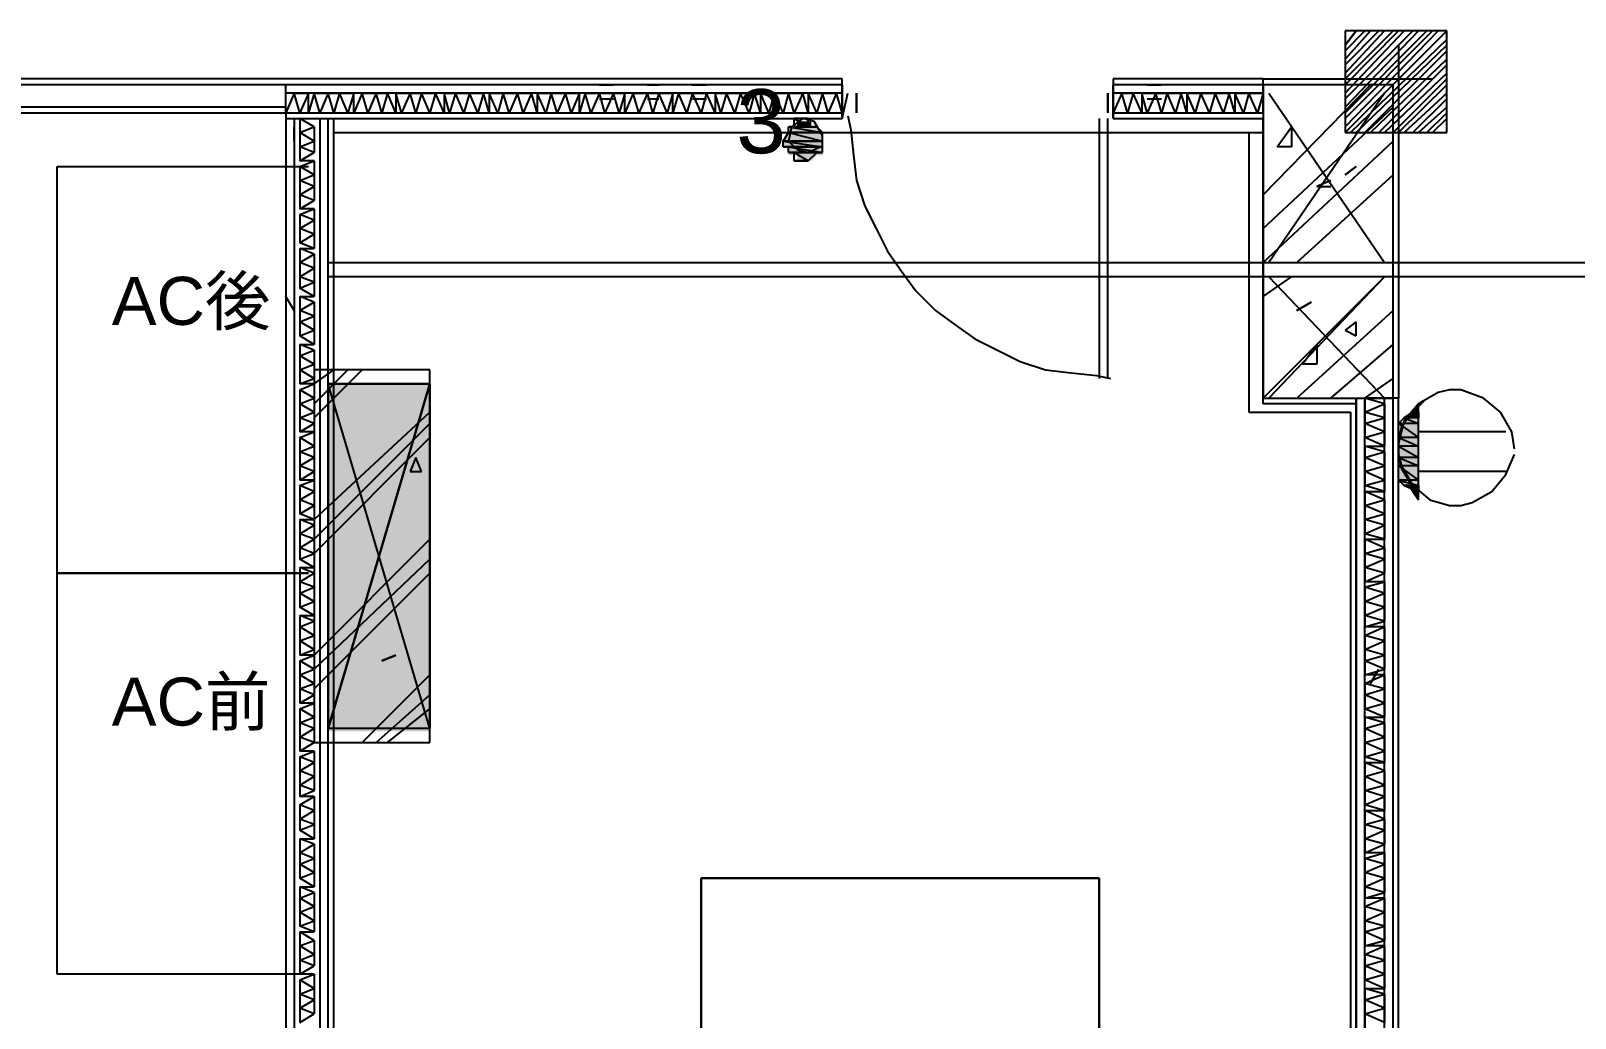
# Model space of a CAD drawing. Header units: millimetres. Extents: x 5 to 415, y 48 to 251.
# Drawn here: x 254.59 to 264.24, y 97.6 to 103.77 of the extents above; entities that cross this region are included whole.
import ezdxf

# ---------------------------------------------------------------- set-up
doc = ezdxf.new("R2010")
doc.units = ezdxf.units.MM
for name, color, linetype in [('H', 7, 'Continuous'), ('P', 7, 'Continuous'), ('T', 7, 'Continuous')]:
    doc.layers.add(name, color=color, linetype=linetype)

msp = doc.modelspace()

# ---------------------------------------------------------------- hatches: boundary and pattern name
at = {"layer": 'H', "linetype": 'Continuous'}
for points in [[(259.38, 103.17), (259.38, 103.205), (259.468, 103.205), (259.468, 103.17), (259.38, 103.17)], [(259.292, 103.082), (259.327, 103.135), (259.539, 103.135), (259.539, 103.082), (259.292, 103.082)], [(259.327, 103.135), (259.327, 103.17), (259.503, 103.17), (259.539, 103.135), (259.327, 103.135)], [(259.292, 103.046), (259.292, 103.082), (259.539, 103.082), (259.539, 103.046), (259.292, 103.046)], [(259.327, 102.993), (259.327, 103.046), (259.539, 103.046), (259.539, 102.993), (259.327, 102.993)], [(259.38, 102.958), (259.38, 102.993), (259.503, 102.993), (259.468, 102.958), (259.38, 102.958)], [(256.452, 99.395), (256.452, 101.565), (257.087, 101.565), (257.087, 99.395), (256.452, 99.395)], [(263.19, 101.353), (263.225, 101.388), (263.26, 101.388), (263.26, 101.353), (263.19, 101.353)], [(263.225, 101.388), (263.26, 101.424), (263.26, 101.388), (263.225, 101.388)], [(263.137, 101.3), (263.19, 101.353), (263.26, 101.353), (263.26, 101.3), (263.137, 101.3)], [(263.137, 101.212), (263.137, 101.3), (263.26, 101.3), (263.26, 101.212), (263.137, 101.212)], [(263.137, 101.177), (263.137, 101.212), (263.26, 101.212), (263.26, 101.177), (263.137, 101.177)], [(263.137, 101.088), (263.137, 101.177), (263.26, 101.177), (263.26, 101.088), (263.137, 101.088)], [(263.137, 101.053), (263.137, 101.088), (263.26, 101.088), (263.26, 101.053), (263.137, 101.053)], [(263.137, 100.965), (263.137, 101.053), (263.26, 101.053), (263.26, 100.965), (263.137, 100.965)], [(263.19, 100.93), (263.137, 100.965), (263.26, 100.965), (263.26, 100.93), (263.19, 100.93)], [(263.26, 100.842), (263.19, 100.93), (263.26, 100.877), (263.26, 100.842)], [(263.26, 100.877), (263.19, 100.93), (263.26, 100.93), (263.26, 100.877)]]:
    msp.add_hatch(color=256, dxfattribs=at).paths.add_polyline_path(points)

# ---------------------------------------------------------------- linework, layer by layer
at = {"layer": 'P'}
for points in [[(262.802, 103.681), (262.872, 103.77)], [(262.872, 103.77), (262.802, 103.681)], [(262.802, 103.681), (262.872, 103.77)], [(262.802, 103.646), (262.925, 103.77)], [(262.925, 103.77), (262.802, 103.646)], [(262.802, 103.646), (262.925, 103.77)], [(262.802, 103.593), (262.961, 103.77)], [(262.961, 103.77), (262.802, 103.593)], [(262.802, 103.593), (262.961, 103.77)], [(262.802, 103.558), (263.013, 103.77)], [(263.013, 103.77), (262.802, 103.558)], [(262.802, 103.558), (263.013, 103.77)], [(262.802, 103.505), (263.049, 103.77)], [(263.049, 103.77), (262.802, 103.505)], [(262.802, 103.505), (263.049, 103.77)], [(262.802, 103.47), (263.102, 103.77)], [(263.102, 103.77), (262.802, 103.47)], [(262.802, 103.47), (263.102, 103.77)], [(262.802, 103.434), (263.137, 103.77)], [(263.137, 103.77), (262.802, 103.434)], [(262.802, 103.434), (263.137, 103.77)], [(262.802, 103.382), (263.172, 103.77)], [(263.172, 103.77), (262.802, 103.382)], [(262.802, 103.382), (263.172, 103.77)], [(262.802, 103.346), (263.225, 103.77)], [(263.225, 103.77), (262.802, 103.346)], [(262.802, 103.346), (263.225, 103.77)], [(262.802, 103.293), (263.26, 103.77)], [(263.26, 103.77), (262.802, 103.293)], [(262.802, 103.293), (263.26, 103.77)], [(262.802, 103.258), (263.313, 103.77)], [(263.313, 103.77), (262.802, 103.258)], [(262.802, 103.258), (263.313, 103.77)], [(262.802, 103.223), (263.349, 103.77)], [(263.349, 103.77), (262.802, 103.223)], [(262.802, 103.223), (263.349, 103.77)], [(262.802, 103.17), (263.384, 103.77)], [(263.384, 103.77), (262.802, 103.17)], [(262.802, 103.17), (263.384, 103.77)], [(262.802, 103.135), (263.437, 103.77)], [(263.437, 103.77), (262.802, 103.135)], [(262.802, 103.135), (263.437, 103.77)], [(263.437, 103.77), (262.802, 103.77)], [(262.802, 103.77), (262.802, 103.135)], [(262.837, 103.135), (263.437, 103.717)], [(263.437, 103.717), (262.837, 103.135)], [(262.837, 103.135), (263.437, 103.717)], [(262.872, 103.135), (263.437, 103.681)], [(263.437, 103.681), (262.872, 103.135)], [(262.872, 103.135), (263.437, 103.681)], [(263.137, 103.681), (263.137, 103.223)], [(263.437, 103.135), (263.437, 103.77)], [(262.925, 103.135), (263.437, 103.646)], [(263.437, 103.646), (262.925, 103.135)], [(262.925, 103.135), (263.437, 103.646)], [(262.961, 103.135), (263.437, 103.593)], [(263.437, 103.593), (262.961, 103.135)], [(262.961, 103.135), (263.437, 103.593)], [(263.013, 103.135), (263.437, 103.558)], [(263.437, 103.558), (263.013, 103.135)], [(263.013, 103.135), (263.437, 103.558)], [(263.049, 103.135), (263.437, 103.505)], [(263.437, 103.505), (263.049, 103.135)], [(263.049, 103.135), (263.437, 103.505)], [(259.662, 103.47), (251.037, 103.47)], [(256.187, 103.434), (251.037, 103.434)], [(256.187, 103.258), (256.187, 103.434)], [(259.662, 103.434), (256.187, 103.434)], [(258.145, 103.434), (258.233, 103.434)], [(258.445, 103.434), (258.516, 103.434)], [(258.727, 103.434), (258.815, 103.434)], [(259.662, 103.223), (259.662, 103.47)], [(259.662, 103.434), (259.662, 103.223)], [(259.662, 103.223), (259.662, 103.434)], [(259.662, 103.434), (259.662, 103.223)], [(259.662, 103.223), (259.662, 103.434)], [(259.662, 103.434), (259.662, 103.223)], [(259.662, 103.434), (259.662, 103.223)], [(259.662, 103.434), (259.662, 103.223)], [(262.29, 103.47), (261.355, 103.47)], [(261.355, 103.47), (261.355, 103.223)], [(262.29, 103.434), (261.355, 103.434)], [(261.355, 103.223), (261.355, 103.434)], [(261.355, 103.434), (261.355, 103.223)], [(261.355, 103.434), (261.355, 103.223)], [(261.355, 103.223), (261.355, 103.434)], [(261.355, 103.434), (261.355, 103.223)], [(261.355, 103.223), (261.355, 103.434)], [(261.355, 103.223), (261.355, 103.434)], [(261.567, 103.434), (261.655, 103.434)], [(262.29, 103.47), (263.137, 103.47)], [(262.29, 103.382), (262.29, 103.47)], [(262.29, 102.747), (262.961, 103.434)], [(263.102, 103.434), (262.29, 103.434)], [(262.29, 103.434), (262.29, 102.323)], [(262.872, 103.47), (263.349, 103.47)], [(263.102, 103.135), (263.437, 103.47)], [(263.437, 103.47), (263.102, 103.135)], [(263.102, 103.135), (263.437, 103.47)], [(263.102, 102.323), (263.102, 103.434)], [(263.137, 103.47), (263.137, 101.477)], [(263.137, 103.135), (263.437, 103.434)], [(263.437, 103.434), (263.137, 103.135)], [(263.137, 103.135), (263.437, 103.434)], [(256.187, 103.293), (251.672, 103.293)], [(259.662, 103.382), (256.187, 103.382)], [(256.24, 103.382), (256.187, 103.258)], [(256.24, 103.382), (256.328, 103.382)], [(256.275, 103.258), (256.24, 103.382)], [(256.328, 103.382), (256.275, 103.258)], [(256.364, 103.382), (256.328, 103.258)], [(256.328, 103.258), (256.328, 103.382)], [(256.364, 103.382), (256.452, 103.382)], [(256.399, 103.258), (256.364, 103.382)], [(256.452, 103.382), (256.399, 103.258)], [(256.452, 103.382), (256.522, 103.382)], [(256.487, 103.258), (256.452, 103.382)], [(256.522, 103.382), (256.487, 103.258)], [(256.522, 103.382), (256.611, 103.382)], [(256.575, 103.258), (256.522, 103.382)], [(256.611, 103.382), (256.575, 103.258)], [(256.663, 103.382), (256.611, 103.258)], [(256.611, 103.258), (256.611, 103.382)], [(256.663, 103.382), (256.752, 103.382)], [(256.699, 103.258), (256.663, 103.382)], [(256.752, 103.382), (256.699, 103.258)], [(256.752, 103.382), (256.822, 103.382)], [(256.787, 103.258), (256.752, 103.382)], [(256.822, 103.382), (256.787, 103.258)], [(256.875, 103.258), (256.822, 103.382)], [(256.875, 103.382), (256.963, 103.382)], [(256.91, 103.258), (256.875, 103.382)], [(256.875, 103.382), (256.875, 103.258)], [(256.963, 103.382), (256.91, 103.258)], [(256.963, 103.382), (257.034, 103.382)], [(256.999, 103.258), (256.963, 103.382)], [(257.034, 103.382), (256.999, 103.258)], [(257.034, 103.382), (257.122, 103.382)], [(257.087, 103.258), (257.034, 103.382)], [(257.122, 103.382), (257.087, 103.258)], [(257.175, 103.258), (257.122, 103.382)], [(257.175, 103.382), (257.246, 103.382)], [(257.21, 103.258), (257.175, 103.382)], [(257.175, 103.382), (257.175, 103.258)], [(257.246, 103.382), (257.21, 103.258)], [(257.246, 103.382), (257.334, 103.382)], [(257.298, 103.258), (257.246, 103.382)], [(257.334, 103.382), (257.298, 103.258)], [(257.334, 103.382), (257.422, 103.382)], [(257.387, 103.258), (257.334, 103.382)], [(257.422, 103.382), (257.387, 103.258)], [(257.457, 103.258), (257.422, 103.382)], [(257.457, 103.382), (257.545, 103.382)], [(257.51, 103.258), (257.457, 103.382)], [(257.457, 103.382), (257.457, 103.258)], [(257.545, 103.382), (257.51, 103.258)], [(257.545, 103.382), (257.634, 103.382)], [(257.581, 103.258), (257.545, 103.382)], [(257.634, 103.382), (257.581, 103.258)], [(257.634, 103.382), (257.722, 103.382)], [(257.669, 103.258), (257.634, 103.382)], [(257.722, 103.382), (257.669, 103.258)], [(257.757, 103.258), (257.722, 103.382)], [(257.757, 103.382), (257.845, 103.382)], [(257.81, 103.258), (257.757, 103.382)], [(257.757, 103.382), (257.757, 103.258)], [(257.845, 103.382), (257.81, 103.258)], [(257.845, 103.382), (257.933, 103.382)], [(257.881, 103.258), (257.845, 103.382)], [(257.933, 103.382), (257.881, 103.258)], [(257.933, 103.382), (258.022, 103.382)], [(257.969, 103.258), (257.933, 103.382)], [(258.022, 103.382), (257.969, 103.258)], [(258.057, 103.382), (258.022, 103.258)], [(258.022, 103.258), (258.022, 103.382)], [(258.057, 103.382), (258.145, 103.382)], [(258.092, 103.258), (258.057, 103.382)], [(258.145, 103.382), (258.092, 103.258)], [(258.145, 103.382), (258.233, 103.382)], [(258.18, 103.258), (258.145, 103.382)], [(258.145, 103.346), (258.233, 103.346)], [(258.233, 103.382), (258.18, 103.258)], [(258.233, 103.382), (258.304, 103.382)], [(258.269, 103.258), (258.233, 103.382)], [(258.304, 103.382), (258.269, 103.258)], [(258.357, 103.382), (258.304, 103.258)], [(258.304, 103.258), (258.304, 103.382)], [(258.357, 103.382), (258.445, 103.382)], [(258.392, 103.258), (258.357, 103.382)], [(258.445, 103.382), (258.392, 103.258)], [(258.445, 103.382), (258.516, 103.382)], [(258.48, 103.258), (258.445, 103.382)], [(258.445, 103.346), (258.516, 103.346)], [(258.516, 103.382), (258.48, 103.258)], [(258.516, 103.382), (258.604, 103.382)], [(258.568, 103.258), (258.516, 103.382)], [(258.604, 103.382), (258.568, 103.258)], [(258.639, 103.382), (258.604, 103.258)], [(258.604, 103.258), (258.604, 103.382)], [(258.639, 103.382), (258.727, 103.382)], [(258.692, 103.258), (258.639, 103.382)], [(258.727, 103.382), (258.692, 103.258)], [(258.727, 103.382), (258.815, 103.382)], [(258.78, 103.258), (258.727, 103.382)], [(258.727, 103.346), (258.815, 103.346)], [(258.815, 103.382), (258.78, 103.258)], [(258.868, 103.258), (258.815, 103.382)], [(258.868, 103.382), (258.939, 103.382)], [(258.904, 103.258), (258.868, 103.382)], [(258.868, 103.382), (258.868, 103.258)], [(258.939, 103.382), (258.904, 103.258)], [(258.939, 103.382), (259.027, 103.382)], [(258.992, 103.258), (258.939, 103.382)], [(259.027, 103.382), (258.992, 103.258)], [(259.027, 103.382), (259.115, 103.382)], [(259.08, 103.258), (259.027, 103.382)], [(259.115, 103.382), (259.08, 103.258)], [(259.151, 103.258), (259.115, 103.382)], [(259.151, 103.382), (259.239, 103.382)], [(259.203, 103.258), (259.151, 103.382)], [(259.151, 103.382), (259.151, 103.258)], [(259.239, 103.382), (259.203, 103.258)], [(259.239, 103.382), (259.327, 103.382)], [(259.292, 103.258), (259.239, 103.382)], [(259.327, 103.382), (259.292, 103.258)], [(259.327, 103.382), (259.415, 103.382)], [(259.362, 103.258), (259.327, 103.382)], [(259.415, 103.382), (259.362, 103.258)], [(259.45, 103.258), (259.415, 103.382)], [(259.45, 103.382), (259.539, 103.382)], [(259.503, 103.258), (259.45, 103.382)], [(259.45, 103.382), (259.45, 103.258)], [(259.539, 103.382), (259.503, 103.258)], [(259.539, 103.382), (259.627, 103.382)], [(259.574, 103.258), (259.539, 103.382)], [(259.627, 103.382), (259.574, 103.258)], [(259.662, 103.258), (259.627, 103.382)], [(259.662, 103.382), (259.662, 103.223)], [(259.662, 103.223), (259.697, 103.382)], [(259.75, 103.258), (259.75, 103.382)], [(259.75, 103.382), (259.75, 103.258)], [(261.32, 103.258), (261.32, 103.382)], [(261.32, 103.382), (261.32, 103.258)], [(262.29, 103.382), (261.355, 103.382)], [(261.355, 103.382), (261.355, 103.223)], [(261.355, 103.223), (261.355, 103.382)], [(261.408, 103.382), (261.355, 103.258)], [(261.408, 103.382), (261.479, 103.382)], [(261.444, 103.258), (261.408, 103.382)], [(261.479, 103.382), (261.444, 103.258)], [(261.532, 103.258), (261.479, 103.382)], [(261.532, 103.382), (261.62, 103.382)], [(261.567, 103.258), (261.532, 103.382)], [(261.532, 103.382), (261.532, 103.258)], [(261.62, 103.382), (261.567, 103.258)], [(261.567, 103.346), (261.655, 103.346)], [(261.62, 103.382), (261.691, 103.382)], [(261.655, 103.258), (261.62, 103.382)], [(261.691, 103.382), (261.655, 103.258)], [(261.691, 103.382), (261.779, 103.382)], [(261.743, 103.258), (261.691, 103.382)], [(261.779, 103.382), (261.743, 103.258)], [(261.814, 103.258), (261.779, 103.382)], [(261.814, 103.382), (261.902, 103.382)], [(261.867, 103.258), (261.814, 103.382)], [(261.814, 103.382), (261.814, 103.258)], [(261.902, 103.382), (261.867, 103.258)], [(261.902, 103.382), (261.99, 103.382)], [(261.955, 103.258), (261.902, 103.382)], [(261.99, 103.382), (261.955, 103.258)], [(261.99, 103.382), (262.079, 103.382)], [(262.043, 103.258), (261.99, 103.382)], [(262.079, 103.382), (262.043, 103.258)], [(262.114, 103.258), (262.079, 103.382)], [(262.114, 103.382), (262.202, 103.382)], [(262.167, 103.258), (262.114, 103.382)], [(262.114, 103.382), (262.114, 103.258)], [(262.202, 103.382), (262.167, 103.258)], [(262.202, 103.382), (262.29, 103.382)], [(262.255, 103.258), (262.202, 103.382)], [(262.29, 103.382), (262.255, 103.258)], [(262.29, 103.258), (262.29, 103.382)], [(262.29, 102.535), (263.102, 103.293)], [(262.326, 103.382), (263.049, 102.323)], [(263.049, 103.382), (262.326, 102.323)], [(263.172, 103.135), (263.437, 103.382)], [(263.437, 103.382), (263.172, 103.135)], [(263.172, 103.135), (263.437, 103.382)], [(263.225, 103.135), (263.437, 103.346)], [(263.437, 103.346), (263.225, 103.135)], [(263.225, 103.135), (263.437, 103.346)], [(263.26, 103.135), (263.437, 103.293)], [(263.437, 103.293), (263.26, 103.135)], [(263.26, 103.135), (263.437, 103.293)], [(251.672, 103.258), (256.187, 103.258)], [(256.187, 103.258), (256.187, 87.171)], [(256.187, 103.258), (259.662, 103.258)], [(256.187, 103.258), (256.275, 103.258)], [(256.187, 103.223), (259.662, 103.223)], [(256.187, 103.223), (259.662, 103.223)], [(256.24, 103.223), (256.24, 87.136)], [(256.24, 103.223), (256.24, 87.136)], [(256.275, 103.223), (256.275, 103.135)], [(256.364, 103.17), (256.275, 103.223)], [(256.328, 103.258), (256.399, 103.258)], [(256.399, 103.258), (256.487, 103.258)], [(256.399, 103.223), (256.399, 86.924)], [(256.399, 103.223), (256.399, 86.924)], [(256.452, 86.924), (256.452, 103.223)], [(256.487, 103.258), (256.575, 103.258)], [(256.487, 86.836), (256.487, 103.223)], [(256.611, 103.258), (256.699, 103.258)], [(256.699, 103.258), (256.787, 103.258)], [(256.787, 103.258), (256.875, 103.258)], [(256.91, 103.258), (256.999, 103.258)], [(256.999, 103.258), (257.087, 103.258)], [(257.087, 103.258), (257.175, 103.258)], [(257.21, 103.258), (257.298, 103.258)], [(257.298, 103.258), (257.387, 103.258)], [(257.387, 103.258), (257.457, 103.258)], [(257.51, 103.258), (257.581, 103.258)], [(257.581, 103.258), (257.669, 103.258)], [(257.669, 103.258), (257.757, 103.258)], [(257.81, 103.258), (257.881, 103.258)], [(257.881, 103.258), (257.969, 103.258)], [(258.022, 103.258), (258.092, 103.258)], [(258.092, 103.258), (258.18, 103.258)], [(258.145, 103.258), (258.233, 103.258)], [(258.18, 103.258), (258.269, 103.258)], [(258.304, 103.258), (258.392, 103.258)], [(258.392, 103.258), (258.48, 103.258)], [(258.445, 103.258), (258.516, 103.258)], [(258.48, 103.258), (258.568, 103.258)], [(258.604, 103.258), (258.692, 103.258)], [(258.692, 103.258), (258.78, 103.258)], [(258.727, 103.258), (258.815, 103.258)], [(258.78, 103.258), (258.868, 103.258)], [(258.904, 103.258), (258.992, 103.258)], [(258.992, 103.258), (259.08, 103.258)], [(259.08, 103.258), (259.151, 103.258)], [(259.203, 103.258), (259.292, 103.258)], [(259.292, 103.258), (259.362, 103.258)], [(259.415, 103.223), (259.345, 103.17)], [(259.362, 103.258), (259.45, 103.258)], [(259.415, 103.223), (259.362, 103.223)], [(259.362, 103.223), (259.415, 103.223)], [(259.45, 103.223), (259.362, 103.223)], [(259.362, 103.223), (259.45, 103.17)], [(259.362, 103.223), (259.45, 103.17)], [(259.362, 103.17), (259.362, 103.223)], [(259.486, 103.205), (259.415, 103.223)], [(259.45, 103.223), (259.45, 103.223)], [(259.45, 103.223), (259.45, 103.223)], [(259.45, 103.17), (259.45, 103.223)], [(259.539, 103.117), (259.486, 103.205)], [(259.503, 103.258), (259.574, 103.258)], [(259.574, 103.258), (259.662, 103.258)], [(259.697, 103.24), (259.715, 103.152)], [(261.267, 103.223), (261.267, 101.6)], [(261.32, 101.6), (261.32, 103.223)], [(261.355, 103.258), (262.29, 103.258)], [(261.355, 103.258), (261.444, 103.258)], [(261.355, 103.223), (262.29, 103.223)], [(261.355, 103.223), (262.29, 103.223)], [(261.444, 103.258), (261.532, 103.258)], [(261.567, 103.258), (261.655, 103.258)], [(261.567, 103.258), (261.655, 103.258)], [(261.655, 103.258), (261.743, 103.258)], [(261.743, 103.258), (261.814, 103.258)], [(261.867, 103.258), (261.955, 103.258)], [(261.955, 103.258), (262.043, 103.258)], [(262.043, 103.258), (262.114, 103.258)], [(262.167, 103.258), (262.255, 103.258)], [(262.29, 101.441), (262.29, 103.223)], [(263.313, 103.135), (263.437, 103.258)], [(263.437, 103.258), (263.313, 103.135)], [(263.313, 103.135), (263.437, 103.258)], [(263.349, 103.135), (263.437, 103.223)], [(263.437, 103.223), (263.349, 103.135)], [(263.349, 103.135), (263.437, 103.223)], [(256.24, 103.082), (256.24, 103.17)], [(256.275, 103.135), (256.364, 103.17)], [(256.275, 103.135), (256.275, 103.046)], [(256.364, 103.082), (256.275, 103.135)], [(256.364, 103.17), (256.364, 103.082)], [(256.487, 103.135), (262.29, 103.135)], [(259.292, 103.082), (259.327, 103.135)], [(259.345, 103.17), (259.327, 103.082)], [(259.503, 103.17), (259.327, 103.17)], [(259.327, 103.17), (259.362, 103.17)], [(259.503, 103.17), (259.327, 103.17)], [(259.327, 103.17), (259.539, 103.135)], [(259.327, 103.17), (259.539, 103.135)], [(259.327, 103.135), (259.327, 103.17)], [(259.539, 103.135), (259.327, 103.135)], [(259.539, 103.135), (259.327, 103.135)], [(259.327, 103.135), (259.539, 103.135)], [(259.327, 103.135), (259.539, 103.135)], [(259.539, 103.135), (259.327, 103.135)], [(259.539, 103.135), (259.327, 103.135)], [(259.327, 103.135), (259.539, 103.082)], [(259.327, 103.135), (259.539, 103.082)], [(259.45, 103.17), (259.362, 103.17)], [(259.503, 103.17), (259.362, 103.17)], [(259.362, 103.17), (259.503, 103.17)], [(259.503, 103.17), (259.362, 103.17)], [(259.362, 103.17), (259.45, 103.17)], [(259.503, 103.17), (259.362, 103.17)], [(259.362, 103.17), (259.503, 103.17)], [(259.362, 103.17), (259.503, 103.17)], [(259.45, 103.17), (259.503, 103.17)], [(259.503, 103.17), (259.503, 103.17)], [(259.539, 103.135), (259.503, 103.17)], [(259.539, 103.135), (259.539, 103.135)], [(259.539, 103.135), (259.539, 103.135)], [(259.539, 103.082), (259.539, 103.135)], [(259.715, 103.152), (259.733, 102.993)], [(262.202, 103.135), (262.202, 101.388)], [(262.378, 103.046), (262.467, 103.17)], [(262.467, 103.17), (262.467, 103.046)], [(262.802, 103.135), (263.437, 103.135)], [(256.275, 103.046), (256.364, 103.082)], [(256.275, 103.046), (256.275, 102.958)], [(256.364, 103.011), (256.275, 103.046)], [(256.275, 102.958), (256.364, 103.011)], [(256.364, 103.082), (256.364, 103.011)], [(259.539, 103.082), (259.292, 103.082)], [(259.539, 103.082), (259.292, 103.082)], [(259.292, 103.082), (259.539, 103.082)], [(259.292, 103.082), (259.539, 103.082)], [(259.539, 103.082), (259.292, 103.082)], [(259.539, 103.082), (259.292, 103.082)], [(259.292, 103.082), (259.539, 103.046)], [(259.292, 103.082), (259.539, 103.046)], [(259.292, 103.046), (259.292, 103.082)], [(259.539, 103.046), (259.292, 103.046)], [(259.539, 103.046), (259.292, 103.046)], [(259.292, 103.046), (259.327, 103.046)], [(259.292, 103.046), (259.539, 103.046)], [(259.539, 103.046), (259.292, 103.046)], [(259.327, 103.082), (259.38, 103.029)], [(259.327, 103.046), (259.539, 103.046)], [(259.539, 103.046), (259.327, 103.046)], [(259.327, 103.046), (259.539, 103.011)], [(259.327, 103.046), (259.539, 103.011)], [(259.327, 103.011), (259.327, 103.046)], [(259.539, 103.011), (259.327, 103.011)], [(259.503, 103.011), (259.327, 103.011)], [(259.327, 103.011), (259.503, 103.011)], [(259.503, 103.011), (259.327, 103.011)], [(259.327, 103.011), (259.539, 103.011)], [(259.503, 103.011), (259.327, 103.011)], [(259.327, 103.011), (259.503, 103.011)], [(259.327, 103.011), (259.503, 103.011)], [(259.362, 103.011), (259.327, 103.011)], [(259.503, 103.011), (259.362, 103.011)], [(259.503, 103.011), (259.362, 103.011)], [(259.362, 103.011), (259.45, 102.958)], [(259.362, 103.011), (259.45, 102.958)], [(259.362, 102.958), (259.362, 103.011)], [(259.38, 103.029), (259.45, 103.011)], [(259.45, 103.011), (259.521, 103.046)], [(259.45, 102.958), (259.503, 103.011)], [(259.539, 103.011), (259.503, 103.011)], [(259.503, 103.011), (259.503, 103.011)], [(259.539, 103.082), (259.539, 103.082)], [(259.539, 103.082), (259.539, 103.082)], [(259.539, 103.046), (259.539, 103.082)], [(259.539, 103.046), (259.539, 103.046)], [(259.539, 103.011), (259.539, 103.046)], [(262.29, 102.323), (263.102, 103.082)], [(262.467, 103.046), (262.378, 103.046)], [(254.758, 100.383), (254.758, 102.923)], [(254.758, 102.923), (256.328, 102.923)], [(256.275, 102.923), (256.364, 102.958)], [(256.364, 102.958), (256.275, 102.958)], [(256.275, 102.923), (256.275, 102.835)], [(256.364, 102.87), (256.275, 102.923)], [(256.364, 102.958), (256.364, 102.87)], [(259.45, 102.958), (259.362, 102.958)], [(259.45, 102.958), (259.362, 102.958)], [(259.362, 102.958), (259.45, 102.958)], [(259.362, 102.958), (259.45, 102.958)], [(259.45, 102.958), (259.362, 102.958)], [(259.415, 102.958), (259.362, 102.958)], [(259.362, 102.958), (259.415, 102.958)], [(259.415, 102.958), (259.45, 102.958)], [(259.45, 102.958), (259.415, 102.958)], [(259.45, 102.958), (259.45, 102.958)], [(259.45, 102.958), (259.45, 102.958)], [(259.733, 102.993), (259.75, 102.835)], [(262.872, 102.923), (262.802, 102.87)], [(262.802, 102.87), (262.872, 102.923)], [(256.275, 102.835), (256.364, 102.87)], [(256.275, 102.835), (256.275, 102.747)], [(256.364, 102.799), (256.275, 102.835)], [(256.364, 102.87), (256.364, 102.799)], [(259.75, 102.835), (259.803, 102.676)], [(262.502, 102.323), (263.102, 102.87)], [(262.714, 102.835), (262.625, 102.799)], [(256.275, 102.747), (256.364, 102.799)], [(256.275, 102.747), (256.275, 102.658)], [(256.364, 102.711), (256.275, 102.747)], [(256.364, 102.799), (256.364, 102.711)], [(262.625, 102.799), (262.714, 102.799)], [(256.275, 102.658), (256.364, 102.711)], [(256.275, 102.623), (256.364, 102.658)], [(256.364, 102.658), (256.275, 102.658)], [(256.275, 102.623), (256.275, 102.535)], [(256.364, 102.588), (256.275, 102.623)], [(256.364, 102.658), (256.364, 102.588)], [(259.803, 102.676), (259.874, 102.535)], [(256.275, 102.535), (256.364, 102.588)], [(256.275, 102.535), (256.275, 102.447)], [(256.364, 102.5), (256.275, 102.535)], [(256.364, 102.588), (256.364, 102.5)], [(259.874, 102.535), (259.944, 102.394)], [(256.275, 102.447), (256.364, 102.5)], [(256.364, 102.411), (256.275, 102.447)], [(256.364, 102.5), (256.364, 102.411)], [(256.275, 102.411), (256.275, 102.323)], [(256.364, 102.376), (256.275, 102.411)], [(256.275, 102.411), (256.364, 102.411)], [(256.275, 102.323), (256.364, 102.376)], [(256.364, 102.376), (256.364, 102.288)], [(259.944, 102.394), (260.033, 102.27)], [(256.275, 102.323), (256.275, 102.235)], [(256.364, 102.288), (256.275, 102.323)], [(256.275, 102.235), (256.364, 102.288)], [(256.275, 102.235), (256.275, 102.164)], [(256.364, 102.2), (256.275, 102.235)], [(256.364, 102.288), (256.364, 102.2)], [(256.452, 102.323), (262.29, 102.323)], [(262.29, 102.235), (256.452, 102.235)], [(260.033, 102.27), (260.121, 102.147)], [(262.29, 102.323), (262.29, 102.235)], [(262.29, 102.323), (263.102, 102.323)], [(262.29, 101.477), (263.049, 102.235)], [(262.29, 102.112), (262.467, 102.235)], [(263.102, 102.235), (262.29, 102.235)], [(262.29, 102.235), (262.29, 101.477)], [(262.326, 102.235), (263.049, 101.477)], [(263.049, 102.235), (262.326, 101.477)], [(263.102, 102.235), (263.102, 102.323)], [(263.102, 102.323), (266.4, 102.323)], [(263.102, 101.477), (263.102, 102.235)], [(266.4, 102.235), (263.102, 102.235)], [(256.275, 102.164), (256.364, 102.2)], [(256.364, 102.112), (256.275, 102.164)], [(256.364, 102.2), (256.364, 102.112)], [(260.121, 102.147), (260.244, 102.023)], [(256.24, 102.023), (256.187, 102.112)], [(256.275, 102.112), (256.275, 102.023)], [(256.364, 102.076), (256.275, 102.112)], [(256.275, 102.112), (256.364, 102.112)], [(256.275, 102.023), (256.364, 102.076)], [(256.364, 102.076), (256.364, 101.988)], [(262.59, 102.076), (262.502, 102.023)], [(262.502, 102.023), (262.59, 102.076)], [(256.275, 102.023), (256.275, 101.953)], [(256.364, 101.988), (256.275, 102.023)], [(256.275, 101.953), (256.364, 101.988)], [(256.275, 101.953), (256.275, 101.865)], [(256.364, 101.9), (256.275, 101.953)], [(256.364, 101.988), (256.364, 101.9)], [(260.244, 102.023), (260.368, 101.935)], [(262.502, 101.477), (263.102, 102.023)], [(262.872, 101.953), (262.802, 101.9)], [(262.872, 101.865), (262.872, 101.953)], [(256.275, 101.865), (256.364, 101.9)], [(256.364, 101.812), (256.275, 101.865)], [(256.364, 101.9), (256.364, 101.812)], [(260.368, 101.935), (260.491, 101.847)], [(260.491, 101.847), (260.632, 101.776)], [(262.802, 101.9), (262.872, 101.865)], [(256.275, 101.812), (256.275, 101.741)], [(256.364, 101.776), (256.275, 101.812)], [(256.275, 101.812), (256.364, 101.812)], [(256.275, 101.741), (256.364, 101.776)], [(256.364, 101.776), (256.364, 101.688)], [(260.632, 101.776), (260.773, 101.706)], [(262.537, 101.688), (262.625, 101.812)], [(262.625, 101.812), (262.625, 101.688)], [(262.714, 101.477), (263.102, 101.812)], [(256.275, 101.741), (256.275, 101.653)], [(256.364, 101.688), (256.275, 101.741)], [(256.275, 101.653), (256.364, 101.688)], [(256.275, 101.653), (256.275, 101.565)], [(256.364, 101.6), (256.275, 101.653)], [(256.364, 101.688), (256.364, 101.6)], [(256.364, 101.565), (256.487, 101.653)], [(256.364, 101.441), (256.575, 101.653)], [(256.364, 101.353), (256.663, 101.653)], [(257.087, 101.653), (256.364, 101.653)], [(256.364, 101.653), (256.364, 99.325)], [(257.087, 99.325), (257.087, 101.653)], [(260.773, 101.706), (260.932, 101.653)], [(260.932, 101.653), (261.091, 101.635)], [(262.625, 101.688), (262.537, 101.688)], [(256.275, 101.565), (256.364, 101.6)], [(256.275, 101.529), (256.364, 101.565)], [(256.364, 101.565), (256.275, 101.565)], [(256.364, 101.565), (256.364, 101.477)], [(256.452, 99.413), (257.087, 101.565)], [(257.087, 99.413), (256.452, 101.565)], [(257.087, 101.565), (256.452, 99.413)], [(256.452, 99.413), (257.087, 101.565)], [(256.452, 99.413), (256.452, 101.565)], [(256.452, 101.565), (257.087, 101.565)], [(256.452, 101.565), (256.452, 99.413)], [(256.452, 99.413), (257.087, 101.565)], [(257.087, 101.565), (256.452, 101.565)], [(256.452, 99.413), (257.087, 101.565)], [(256.452, 99.413), (256.452, 101.565)], [(256.452, 101.565), (257.087, 101.565)], [(257.087, 101.565), (257.087, 99.413)], [(257.087, 101.565), (257.087, 99.413)], [(257.087, 101.565), (257.087, 99.413)], [(257.087, 101.565), (257.087, 99.413)], [(261.091, 101.635), (261.25, 101.618)], [(261.25, 101.618), (261.338, 101.6)], [(262.925, 101.477), (263.102, 101.6)], [(256.275, 101.529), (256.275, 101.441)], [(256.364, 101.477), (256.275, 101.529)], [(256.275, 101.441), (256.364, 101.477)], [(256.364, 101.477), (256.364, 101.388)], [(262.29, 101.477), (263.102, 101.477)], [(262.872, 101.477), (262.872, 87.418)], [(262.872, 87.418), (262.872, 101.477)], [(263.049, 101.477), (262.925, 101.477)], [(262.925, 87.418), (262.925, 101.477)], [(262.925, 101.477), (262.925, 101.388)], [(263.049, 101.441), (262.925, 101.477)], [(263.137, 101.477), (263.049, 101.477)], [(263.049, 87.418), (263.049, 101.477)], [(263.102, 87.418), (263.102, 101.477)], [(263.137, 87.418), (263.137, 101.477)], [(263.296, 101.459), (263.208, 101.371)], [(263.384, 101.512), (263.26, 101.441)], [(263.384, 101.512), (263.26, 101.441)], [(263.454, 101.529), (263.384, 101.512)], [(263.454, 101.529), (263.384, 101.512)], [(263.525, 101.529), (263.454, 101.529)], [(263.525, 101.529), (263.454, 101.529)], [(263.666, 101.477), (263.525, 101.529)], [(263.666, 101.477), (263.525, 101.529)], [(263.772, 101.388), (263.666, 101.477)], [(263.772, 101.388), (263.666, 101.477)], [(256.275, 101.441), (256.275, 101.353)], [(256.364, 101.388), (256.275, 101.441)], [(256.275, 101.353), (256.364, 101.388)], [(256.364, 101.388), (256.364, 101.318)], [(256.364, 100.718), (257.087, 101.388)], [(262.202, 101.388), (262.837, 101.388)], [(262.872, 101.441), (262.29, 101.441)], [(262.837, 101.388), (262.837, 87.471)], [(262.925, 101.388), (263.049, 101.441)], [(262.925, 101.388), (262.925, 101.318)], [(263.049, 101.353), (262.925, 101.388)], [(263.049, 101.441), (263.049, 101.353)], [(263.208, 101.371), (263.155, 101.3)], [(263.26, 101.441), (263.172, 101.335)], [(263.26, 101.441), (263.172, 101.335)], [(263.225, 101.388), (263.172, 101.353)], [(263.172, 101.353), (263.225, 101.388)], [(263.26, 101.441), (263.225, 101.388)], [(263.225, 101.388), (263.26, 101.441)], [(263.26, 100.842), (263.26, 101.441)], [(263.26, 101.388), (263.26, 101.353)], [(263.26, 101.353), (263.26, 101.388)], [(263.843, 101.265), (263.772, 101.388)], [(263.843, 101.265), (263.772, 101.388)], [(256.275, 101.353), (256.275, 101.265)], [(256.364, 101.318), (256.275, 101.353)], [(256.275, 101.265), (256.364, 101.318)], [(256.275, 101.23), (256.364, 101.265)], [(256.364, 101.265), (256.275, 101.265)], [(256.364, 100.595), (257.087, 101.318)], [(256.364, 101.265), (256.364, 101.177)], [(262.925, 101.318), (263.049, 101.353)], [(262.925, 101.318), (262.925, 101.23)], [(263.049, 101.265), (262.925, 101.318)], [(262.925, 101.23), (263.049, 101.265)], [(263.049, 101.353), (263.049, 101.265)], [(263.049, 101.265), (263.049, 101.177)], [(263.137, 101.318), (263.172, 101.353)], [(263.172, 101.335), (263.137, 101.194)], [(263.172, 101.335), (263.137, 101.194)], [(263.26, 101.318), (263.137, 101.318)], [(263.26, 101.318), (263.137, 101.318)], [(263.137, 101.318), (263.26, 101.23)], [(263.137, 101.318), (263.26, 101.23)], [(263.137, 101.23), (263.137, 101.318)], [(263.155, 101.3), (263.137, 101.212)], [(263.26, 101.353), (263.172, 101.353)], [(263.172, 101.353), (263.26, 101.318)], [(263.172, 101.353), (263.26, 101.318)], [(263.26, 101.318), (263.26, 101.353)], [(263.26, 101.23), (263.26, 101.318)], [(263.807, 101.265), (263.26, 101.265)], [(263.86, 101.159), (263.843, 101.265)], [(263.86, 101.159), (263.843, 101.265)], [(256.275, 101.23), (256.275, 101.141)], [(256.364, 101.177), (256.275, 101.23)], [(256.275, 101.141), (256.364, 101.177)], [(256.364, 100.506), (257.087, 101.23)], [(256.364, 101.177), (256.364, 101.106)], [(263.049, 101.177), (262.925, 101.23)], [(262.925, 101.177), (262.925, 101.106)], [(263.049, 101.141), (262.925, 101.177)], [(262.925, 101.177), (263.049, 101.177)], [(263.26, 101.23), (263.137, 101.23)], [(263.26, 101.23), (263.137, 101.23)], [(263.137, 101.23), (263.26, 101.177)], [(263.137, 101.23), (263.26, 101.177)], [(263.137, 101.177), (263.137, 101.23)], [(263.137, 101.212), (263.137, 101.124)], [(263.137, 101.194), (263.137, 101.124)], [(263.137, 101.194), (263.137, 101.124)], [(263.26, 101.177), (263.137, 101.177)], [(263.26, 101.177), (263.137, 101.177)], [(263.137, 101.177), (263.26, 101.106)], [(263.137, 101.177), (263.26, 101.106)], [(263.137, 101.106), (263.137, 101.177)], [(263.26, 101.177), (263.26, 101.23)], [(263.26, 101.106), (263.26, 101.177)], [(256.275, 101.141), (256.275, 101.053)], [(256.364, 101.106), (256.275, 101.141)], [(256.275, 101.053), (256.364, 101.106)], [(256.364, 101.106), (256.364, 101.018)], [(256.999, 101.106), (256.963, 101.018)], [(257.034, 101.018), (256.999, 101.106)], [(262.925, 101.106), (263.049, 101.141)], [(262.925, 101.106), (262.925, 101.018)], [(263.049, 101.053), (262.925, 101.106)], [(263.049, 101.141), (263.049, 101.053)], [(263.137, 101.124), (263.155, 101.053)], [(263.137, 101.124), (263.155, 101.053)], [(263.137, 101.124), (263.155, 101.036)], [(263.26, 101.106), (263.137, 101.106)], [(263.26, 101.106), (263.137, 101.106)], [(263.137, 101.106), (263.26, 101.053)], [(263.137, 101.106), (263.26, 101.053)], [(263.137, 101.053), (263.137, 101.106)], [(263.26, 101.053), (263.26, 101.106)], [(263.807, 101), (263.86, 101.124)], [(263.807, 101), (263.86, 101.124)], [(256.275, 101.053), (256.275, 100.965)], [(256.364, 101.018), (256.275, 101.053)], [(256.275, 100.965), (256.364, 101.018)], [(256.963, 101.018), (257.034, 101.018)], [(262.925, 101.018), (263.049, 101.053)], [(262.925, 101.018), (262.925, 100.93)], [(263.049, 100.965), (262.925, 101.018)], [(263.049, 101.053), (263.049, 100.965)], [(263.26, 101.053), (263.137, 101.053)], [(263.26, 101.053), (263.137, 101.053)], [(263.137, 101.053), (263.26, 100.965)], [(263.137, 101.053), (263.26, 100.965)], [(263.137, 100.965), (263.137, 101.053)], [(263.155, 101.053), (263.225, 100.93)], [(263.155, 101.053), (263.225, 100.93)], [(263.155, 101.036), (263.208, 100.947)], [(263.26, 100.965), (263.26, 101.053)], [(263.807, 101.018), (263.26, 101.018)], [(263.719, 100.894), (263.807, 101)], [(263.719, 100.894), (263.807, 101)], [(256.275, 100.93), (256.364, 100.965)], [(256.364, 100.965), (256.275, 100.965)], [(256.275, 100.93), (256.275, 100.842)], [(256.364, 100.894), (256.275, 100.93)], [(256.275, 100.842), (256.364, 100.894)], [(256.364, 100.965), (256.364, 100.894)], [(256.364, 100.894), (256.364, 100.806)], [(262.925, 100.93), (263.049, 100.965)], [(263.049, 100.894), (262.925, 100.93)], [(262.925, 100.894), (262.925, 100.806)], [(263.049, 100.842), (262.925, 100.894)], [(262.925, 100.894), (263.049, 100.894)], [(263.049, 100.965), (263.049, 100.894)], [(263.26, 100.965), (263.137, 100.965)], [(263.26, 100.965), (263.137, 100.965)], [(263.137, 100.965), (263.26, 100.93)], [(263.137, 100.965), (263.26, 100.93)], [(263.172, 100.93), (263.137, 100.965)], [(263.26, 100.93), (263.172, 100.93)], [(263.172, 100.93), (263.26, 100.894)], [(263.26, 100.894), (263.172, 100.93)], [(263.172, 100.93), (263.26, 100.93)], [(263.26, 100.894), (263.172, 100.93)], [(263.208, 100.947), (263.26, 100.894)], [(263.225, 100.93), (263.331, 100.842)], [(263.225, 100.93), (263.331, 100.842)], [(263.225, 100.894), (263.26, 100.842)], [(263.26, 100.842), (263.225, 100.894)], [(263.26, 100.93), (263.26, 100.965)], [(263.26, 100.93), (263.26, 100.894)], [(263.596, 100.824), (263.719, 100.894)], [(263.596, 100.824), (263.719, 100.894)], [(256.275, 100.842), (256.275, 100.753)], [(256.364, 100.806), (256.275, 100.842)], [(256.275, 100.753), (256.364, 100.806)], [(256.364, 100.806), (256.364, 100.718)], [(262.925, 100.806), (263.049, 100.842)], [(262.925, 100.806), (262.925, 100.718)], [(263.049, 100.753), (262.925, 100.806)], [(263.049, 100.842), (263.049, 100.753)], [(263.331, 100.842), (263.454, 100.806)], [(263.331, 100.842), (263.454, 100.806)], [(263.454, 100.806), (263.525, 100.806)], [(263.454, 100.806), (263.525, 100.806)], [(263.525, 100.806), (263.596, 100.824)], [(263.525, 100.806), (263.596, 100.824)], [(256.364, 100.718), (256.275, 100.753)], [(256.275, 100.718), (256.275, 100.63)], [(256.364, 100.683), (256.275, 100.718)], [(256.275, 100.718), (256.364, 100.718)], [(262.925, 100.718), (263.049, 100.753)], [(262.925, 100.718), (262.925, 100.63)], [(263.049, 100.683), (262.925, 100.718)], [(263.049, 100.753), (263.049, 100.683)], [(256.275, 100.63), (256.364, 100.683)], [(256.275, 100.63), (256.275, 100.542)], [(256.364, 100.595), (256.275, 100.63)], [(256.275, 100.542), (256.364, 100.595)], [(256.364, 100.683), (256.364, 100.595)], [(256.364, 100.595), (256.364, 100.506)], [(256.364, 99.871), (257.087, 100.595)], [(262.925, 100.63), (263.049, 100.683)], [(263.049, 100.595), (262.925, 100.63)], [(262.925, 100.595), (262.925, 100.506)], [(263.049, 100.542), (262.925, 100.595)], [(262.925, 100.595), (263.049, 100.595)], [(263.049, 100.683), (263.049, 100.595)], [(256.275, 100.542), (256.275, 100.471)], [(256.364, 100.506), (256.275, 100.542)], [(256.275, 100.471), (256.364, 100.506)], [(256.364, 100.506), (256.364, 100.418)], [(262.925, 100.506), (263.049, 100.542)], [(262.925, 100.506), (262.925, 100.418)], [(263.049, 100.471), (262.925, 100.506)], [(263.049, 100.542), (263.049, 100.471)], [(256.364, 100.418), (256.275, 100.471)], [(256.275, 100.418), (256.275, 100.33)], [(256.364, 100.383), (256.275, 100.418)], [(256.275, 100.418), (256.364, 100.418)], [(256.364, 99.783), (257.087, 100.471)], [(262.925, 100.418), (263.049, 100.471)], [(262.925, 100.418), (262.925, 100.33)], [(263.049, 100.383), (262.925, 100.418)], [(263.049, 100.471), (263.049, 100.383)], [(254.758, 97.878), (254.758, 100.383)], [(254.758, 100.383), (256.328, 100.383)], [(256.328, 100.383), (254.758, 100.383)], [(256.275, 100.33), (256.364, 100.383)], [(256.275, 100.33), (256.275, 100.259)], [(256.364, 100.295), (256.275, 100.33)], [(256.364, 100.383), (256.364, 100.295)], [(256.364, 99.66), (257.087, 100.383)], [(262.925, 100.33), (263.049, 100.383)], [(262.925, 100.295), (263.049, 100.33)], [(263.049, 100.33), (262.925, 100.33)], [(263.049, 100.33), (263.049, 100.259)], [(256.275, 100.259), (256.364, 100.295)], [(256.275, 100.259), (256.275, 100.171)], [(256.364, 100.207), (256.275, 100.259)], [(256.275, 100.171), (256.364, 100.207)], [(256.364, 100.295), (256.364, 100.207)], [(256.364, 100.207), (256.364, 100.118)], [(262.925, 100.295), (262.925, 100.207)], [(263.049, 100.259), (262.925, 100.295)], [(262.925, 100.207), (263.049, 100.259)], [(262.925, 100.207), (262.925, 100.118)], [(263.049, 100.171), (262.925, 100.207)], [(263.049, 100.259), (263.049, 100.171)], [(256.364, 100.118), (256.275, 100.171)], [(256.275, 100.118), (256.275, 100.048)], [(256.364, 100.083), (256.275, 100.118)], [(256.275, 100.118), (256.364, 100.118)], [(262.925, 100.118), (263.049, 100.171)], [(262.925, 100.118), (262.925, 100.048)], [(263.049, 100.083), (262.925, 100.118)], [(263.049, 100.171), (263.049, 100.083)], [(256.275, 100.048), (256.364, 100.083)], [(256.275, 100.048), (256.275, 99.96)], [(256.364, 99.995), (256.275, 100.048)], [(256.364, 100.083), (256.364, 99.995)], [(262.925, 100.048), (263.049, 100.083)], [(262.925, 99.995), (263.049, 100.048)], [(263.049, 100.048), (262.925, 100.048)], [(263.049, 100.048), (263.049, 99.96)], [(256.275, 99.96), (256.364, 99.995)], [(256.275, 99.96), (256.275, 99.871)], [(256.364, 99.907), (256.275, 99.96)], [(256.364, 99.995), (256.364, 99.907)], [(262.925, 99.995), (262.925, 99.907)], [(263.049, 99.96), (262.925, 99.995)], [(262.925, 99.907), (263.049, 99.96)], [(263.049, 99.96), (263.049, 99.871)], [(256.275, 99.871), (256.364, 99.907)], [(256.275, 99.836), (256.364, 99.871)], [(256.364, 99.871), (256.275, 99.871)], [(256.275, 99.836), (256.275, 99.748)], [(256.364, 99.783), (256.275, 99.836)], [(256.364, 99.871), (256.364, 99.783)], [(256.875, 99.871), (256.787, 99.836)], [(256.787, 99.836), (256.875, 99.871)], [(262.925, 99.907), (262.925, 99.836)], [(263.049, 99.871), (262.925, 99.907)], [(262.925, 99.836), (263.049, 99.871)], [(262.925, 99.836), (262.925, 99.748)], [(263.049, 99.783), (262.925, 99.836)], [(263.049, 99.871), (263.049, 99.783)], [(256.275, 99.748), (256.364, 99.783)], [(256.275, 99.748), (256.275, 99.66)], [(256.364, 99.695), (256.275, 99.748)], [(256.364, 99.783), (256.364, 99.695)], [(256.663, 99.325), (257.087, 99.748)], [(262.925, 99.748), (263.049, 99.783)], [(262.925, 99.695), (263.049, 99.748)], [(263.049, 99.748), (262.925, 99.748)], [(262.961, 99.695), (263.013, 99.783)], [(263.049, 99.748), (263.049, 99.66)], [(256.275, 99.66), (256.364, 99.695)], [(256.275, 99.66), (256.275, 99.572)], [(256.364, 99.624), (256.275, 99.66)], [(256.364, 99.695), (256.364, 99.624)], [(262.925, 99.695), (262.925, 99.624)], [(263.049, 99.66), (262.925, 99.695)], [(262.925, 99.624), (263.049, 99.66)], [(263.049, 99.66), (263.049, 99.572)], [(256.275, 99.572), (256.364, 99.624)], [(256.275, 99.536), (256.364, 99.572)], [(256.364, 99.572), (256.275, 99.572)], [(256.275, 99.536), (256.275, 99.448)], [(256.364, 99.483), (256.275, 99.536)], [(256.364, 99.572), (256.364, 99.483)], [(256.752, 99.325), (257.087, 99.624)], [(256.822, 99.325), (257.087, 99.536)], [(262.925, 99.624), (262.925, 99.536)], [(263.049, 99.572), (262.925, 99.624)], [(262.925, 99.536), (263.049, 99.572)], [(263.049, 99.483), (262.925, 99.536)], [(263.049, 99.572), (263.049, 99.483)], [(256.275, 99.448), (256.364, 99.483)], [(256.275, 99.448), (256.275, 99.36)], [(256.364, 99.413), (256.275, 99.448)], [(256.364, 99.483), (256.364, 99.413)], [(262.925, 99.483), (262.925, 99.413)], [(263.049, 99.448), (262.925, 99.483)], [(262.925, 99.483), (263.049, 99.483)], [(262.925, 99.413), (263.049, 99.448)], [(263.049, 99.448), (263.049, 99.36)], [(256.275, 99.36), (256.364, 99.413)], [(256.275, 99.36), (256.275, 99.272)], [(256.364, 99.325), (256.275, 99.36)], [(256.364, 99.413), (256.364, 99.325)], [(257.087, 99.413), (256.452, 99.413)], [(257.087, 99.413), (256.452, 99.413)], [(257.087, 99.413), (256.452, 99.413)], [(262.925, 99.413), (262.925, 99.325)], [(263.049, 99.36), (262.925, 99.413)], [(262.925, 99.325), (263.049, 99.36)], [(263.049, 99.36), (263.049, 99.272)], [(256.275, 99.272), (256.364, 99.325)], [(256.275, 99.236), (256.364, 99.272)], [(256.364, 99.272), (256.275, 99.272)], [(256.364, 99.325), (257.087, 99.325)], [(256.364, 99.272), (256.364, 99.201)], [(262.925, 99.325), (262.925, 99.236)], [(263.049, 99.272), (262.925, 99.325)], [(262.925, 99.236), (263.049, 99.272)], [(263.049, 99.272), (263.049, 99.201)], [(256.275, 99.236), (256.275, 99.148)], [(256.364, 99.201), (256.275, 99.236)], [(256.275, 99.148), (256.364, 99.201)], [(256.275, 99.148), (256.275, 99.06)], [(256.364, 99.113), (256.275, 99.148)], [(256.364, 99.201), (256.364, 99.113)], [(263.049, 99.201), (262.925, 99.236)], [(262.925, 99.201), (262.925, 99.113)], [(263.049, 99.148), (262.925, 99.201)], [(262.925, 99.201), (263.049, 99.201)], [(262.925, 99.113), (263.049, 99.148)], [(263.049, 99.148), (263.049, 99.06)], [(256.275, 99.06), (256.364, 99.113)], [(256.275, 99.06), (256.275, 98.989)], [(256.364, 99.025), (256.275, 99.06)], [(256.364, 99.113), (256.364, 99.025)], [(262.925, 99.113), (262.925, 99.025)], [(263.049, 99.06), (262.925, 99.113)], [(262.925, 99.025), (263.049, 99.06)], [(263.049, 99.06), (263.049, 98.989)], [(256.275, 98.989), (256.364, 99.025)], [(256.275, 98.937), (256.364, 98.989)], [(256.364, 98.989), (256.275, 98.989)], [(256.364, 98.989), (256.364, 98.901)], [(262.925, 99.025), (262.925, 98.937)], [(263.049, 98.989), (262.925, 99.025)], [(262.925, 98.937), (263.049, 98.989)], [(263.049, 98.989), (263.049, 98.901)], [(256.275, 98.937), (256.275, 98.848)], [(256.364, 98.901), (256.275, 98.937)], [(256.275, 98.848), (256.364, 98.901)], [(256.364, 98.901), (256.364, 98.813)], [(263.049, 98.901), (262.925, 98.937)], [(262.925, 98.901), (262.925, 98.813)], [(263.049, 98.848), (262.925, 98.901)], [(262.925, 98.901), (263.049, 98.901)], [(256.275, 98.848), (256.275, 98.778)], [(256.364, 98.813), (256.275, 98.848)], [(256.275, 98.778), (256.364, 98.813)], [(256.364, 98.725), (256.275, 98.778)], [(256.364, 98.813), (256.364, 98.725)], [(262.925, 98.813), (263.049, 98.848)], [(262.925, 98.813), (262.925, 98.725)], [(263.049, 98.778), (262.925, 98.813)], [(262.925, 98.725), (263.049, 98.778)], [(263.049, 98.848), (263.049, 98.778)], [(263.049, 98.778), (263.049, 98.69)], [(256.275, 98.725), (256.275, 98.637)], [(256.364, 98.69), (256.275, 98.725)], [(256.275, 98.725), (256.364, 98.725)], [(256.275, 98.637), (256.364, 98.69)], [(256.364, 98.69), (256.364, 98.601)], [(262.925, 98.725), (262.925, 98.637)], [(263.049, 98.69), (262.925, 98.725)], [(262.925, 98.637), (263.049, 98.69)], [(256.275, 98.637), (256.275, 98.566)], [(256.364, 98.601), (256.275, 98.637)], [(256.275, 98.566), (256.364, 98.601)], [(256.275, 98.566), (256.275, 98.478)], [(256.364, 98.513), (256.275, 98.566)], [(256.364, 98.601), (256.364, 98.513)], [(262.925, 98.601), (263.049, 98.637)], [(263.049, 98.637), (262.925, 98.637)], [(262.925, 98.601), (262.925, 98.513)], [(263.049, 98.566), (262.925, 98.601)], [(262.925, 98.513), (263.049, 98.566)], [(263.049, 98.637), (263.049, 98.566)], [(263.049, 98.566), (263.049, 98.478)], [(256.275, 98.478), (256.364, 98.513)], [(256.364, 98.425), (256.275, 98.478)], [(256.364, 98.513), (256.364, 98.425)], [(261.267, 98.478), (258.78, 98.478)], [(258.78, 98.478), (258.78, 78.105)], [(258.78, 98.478), (258.78, 78.105)], [(261.267, 98.478), (258.78, 98.478)], [(258.78, 98.478), (258.78, 78.105)], [(261.267, 98.478), (258.78, 98.478)], [(258.78, 98.478), (258.78, 78.105)], [(261.267, 98.478), (258.78, 98.478)], [(258.78, 98.478), (261.267, 98.478)], [(258.78, 78.105), (258.78, 98.478)], [(261.267, 78.105), (261.267, 98.478)], [(261.267, 78.105), (261.267, 98.478)], [(261.267, 78.105), (261.267, 98.478)], [(261.267, 78.105), (261.267, 98.478)], [(261.267, 98.478), (261.267, 78.105)], [(262.925, 98.513), (262.925, 98.425)], [(263.049, 98.478), (262.925, 98.513)], [(262.925, 98.425), (263.049, 98.478)], [(263.049, 98.478), (263.049, 98.39)], [(256.275, 98.425), (256.275, 98.354)], [(256.364, 98.39), (256.275, 98.425)], [(256.275, 98.425), (256.364, 98.425)], [(256.275, 98.354), (256.364, 98.39)], [(256.364, 98.39), (256.364, 98.302)], [(262.925, 98.425), (262.925, 98.354)], [(263.049, 98.39), (262.925, 98.425)], [(262.925, 98.354), (263.049, 98.39)], [(256.275, 98.354), (256.275, 98.266)], [(256.364, 98.302), (256.275, 98.354)], [(256.275, 98.266), (256.364, 98.302)], [(256.364, 98.302), (256.364, 98.213)], [(262.925, 98.302), (263.049, 98.354)], [(263.049, 98.354), (262.925, 98.354)], [(262.925, 98.302), (262.925, 98.213)], [(263.049, 98.266), (262.925, 98.302)], [(263.049, 98.354), (263.049, 98.266)], [(256.275, 98.266), (256.275, 98.178)], [(256.364, 98.213), (256.275, 98.266)], [(256.275, 98.178), (256.364, 98.213)], [(256.364, 98.213), (256.364, 98.143)], [(262.925, 98.213), (263.049, 98.266)], [(262.925, 98.213), (262.925, 98.143)], [(263.049, 98.178), (262.925, 98.213)], [(263.049, 98.266), (263.049, 98.178)], [(256.364, 98.143), (256.275, 98.178)], [(256.275, 98.143), (256.275, 98.055)], [(256.364, 98.09), (256.275, 98.143)], [(256.275, 98.143), (256.364, 98.143)], [(256.275, 98.055), (256.364, 98.09)], [(256.364, 98.09), (256.364, 98.002)], [(262.925, 98.143), (263.049, 98.178)], [(262.925, 98.143), (262.925, 98.055)], [(263.049, 98.09), (262.925, 98.143)], [(262.925, 98.055), (263.049, 98.09)], [(263.049, 98.178), (263.049, 98.09)], [(256.275, 98.055), (256.275, 97.966)], [(256.364, 98.002), (256.275, 98.055)], [(256.275, 97.966), (256.364, 98.002)], [(256.364, 98.002), (256.364, 97.931)], [(262.925, 98.002), (263.049, 98.055)], [(263.049, 98.055), (262.925, 98.055)], [(262.925, 98.002), (262.925, 97.931)], [(263.049, 97.966), (262.925, 98.002)], [(263.049, 98.055), (263.049, 97.966)], [(256.275, 97.966), (256.275, 97.878)], [(256.364, 97.931), (256.275, 97.966)], [(256.275, 97.878), (256.364, 97.931)], [(262.925, 97.931), (263.049, 97.966)], [(262.925, 97.931), (262.925, 97.843)], [(263.049, 97.878), (262.925, 97.931)], [(263.049, 97.966), (263.049, 97.878)], [(256.328, 97.878), (254.758, 97.878)], [(256.275, 97.843), (256.364, 97.878)], [(256.364, 97.878), (256.275, 97.878)], [(256.275, 97.843), (256.275, 97.755)], [(256.364, 97.79), (256.275, 97.843)], [(256.364, 97.878), (256.364, 97.79)], [(262.925, 97.843), (263.049, 97.878)], [(263.049, 97.79), (262.925, 97.843)], [(263.049, 97.878), (263.049, 97.79)], [(256.275, 97.755), (256.364, 97.79)], [(256.275, 97.755), (256.275, 97.667)], [(256.364, 97.719), (256.275, 97.755)], [(256.275, 97.667), (256.364, 97.719)], [(256.364, 97.79), (256.364, 97.719)], [(256.364, 97.719), (256.364, 97.631)], [(262.925, 97.79), (262.925, 97.719)], [(263.049, 97.755), (262.925, 97.79)], [(262.925, 97.79), (263.049, 97.79)], [(262.925, 97.719), (263.049, 97.755)], [(262.925, 97.719), (262.925, 97.631)], [(263.049, 97.667), (262.925, 97.719)], [(263.049, 97.755), (263.049, 97.667)], [(256.275, 97.667), (256.275, 97.578)], [(256.364, 97.631), (256.275, 97.667)], [(256.275, 97.578), (256.364, 97.631)], [(262.925, 97.631), (263.049, 97.667)], [(262.925, 97.631), (262.925, 97.543)], [(263.049, 97.578), (262.925, 97.631)], [(263.049, 97.667), (263.049, 97.578)]]:
    msp.add_lwpolyline(points, dxfattribs=at)

# ---------------------------------------------------------------- texts
at = {"layer": 'T', "attachment_point": 7}
for s, insert, char_height in [('{\\fArial|b0|i0|c0|p18;3}', (259, 103), 0.4), ('{\\fArial|b0|i0|c0|p18;AC後}', (255.1, 101.9), 0.3), ('{\\fArial|b0|i0|c0|p18;AC前}', (255.1, 99.4), 0.3)]:
    msp.add_mtext(s, dxfattribs=dict(at, insert=insert, char_height=char_height))

doc.saveas('drawing.dxf')
